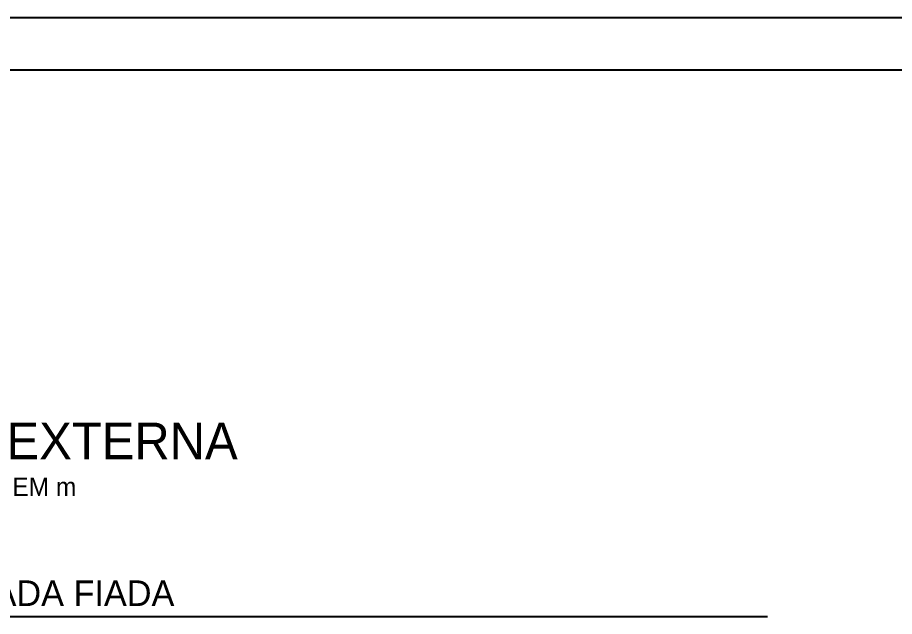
# Model space of a CAD drawing. Header units: millimetres. Extents: x 0 to 3648, y 0 to 594.
# Drawn here: x 3075.8 to 3243.1, y 479.7 to 594 of the extents above; entities that cross this region are included whole.
import ezdxf
from ezdxf.enums import TextEntityAlignment as Align

# ---------------------------------------------------------------- set-up
doc = ezdxf.new("R2010")
doc.units = ezdxf.units.MM
for name, color, linetype in [('FORMAS', 7, 'CONTINUOUS'), ('MOLDURA', 7, 'CONTINUOUS'), ('TEXTOS', 2, 'CONTINUOUS')]:
    doc.layers.add(name, color=color, linetype=linetype)

msp = doc.modelspace()

# ---------------------------------------------------------------- linework, layer by layer
at = {"layer": 'FORMAS'}
msp.add_line((2863.05133, 479.73882), (3218.94877, 479.73882), dxfattribs=at)
at = {"layer": 'MOLDURA'}
for p, q in [((2763, 594), (3604.0001, 594)), ((2783, 584), (3594.0001, 584))]:
    msp.add_line(p, q, dxfattribs=at)

# ---------------------------------------------------------------- texts
at = {"layer": 'TEXTOS'}
for s, height, p in [('ELEVAÇÃO DO ARRIMO 1 — VISTA PELA FACE EXTERNA', 6.98205, (2861.00005, 509.73881)), ('ALVENARIA DE BLOCOS GRAUTEADOS · FIADAS DE 20 cm · ESC. 1:50 · COTAS EM cm · NÍVEIS EM m', 3.49231, (2861.00005, 502.73882))]:
    msp.add_text(s, height=height, dxfattribs=at).set_placement(p)
msp.add_text('N1 - 10 Ø8 C=1794,0 cm · 1 A CADA FIADA', height=4.88718, dxfattribs=at).set_placement((3041.00005, 481.73882), align=Align.CENTER)

doc.saveas('drawing.dxf')
